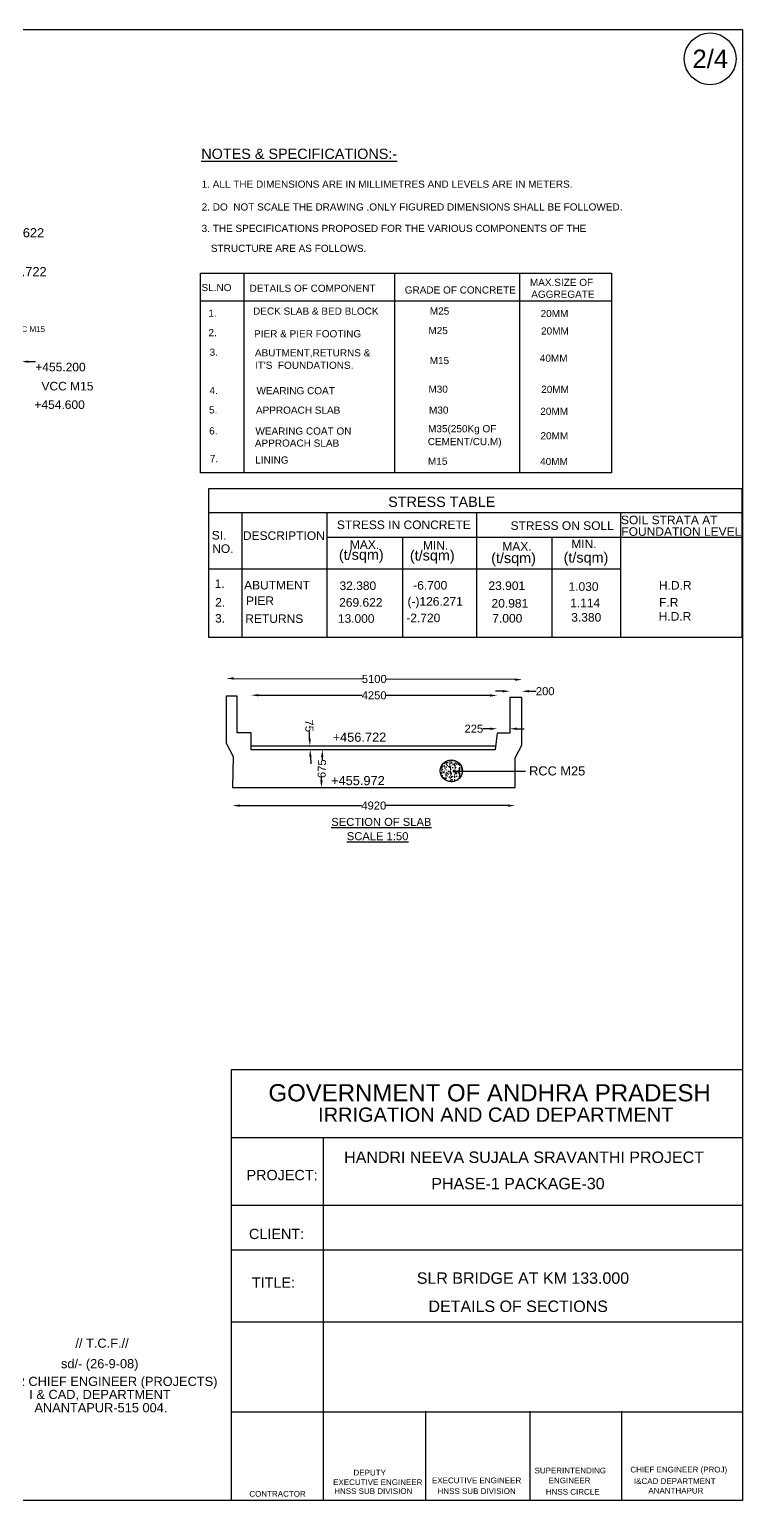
# Model space of a CAD drawing. Header units: millimetres. Extents: x 1974 to 36767, y 1603 to 27337.
# Drawn here: x 24305 to 36767, y 1603 to 27337 of the extents above; entities that cross this region are included whole.
import ezdxf

# ---------------------------------------------------------------- set-up
doc = ezdxf.new("R2010")
doc.units = ezdxf.units.MM
doc.header["$MEASUREMENT"] = 0
for name, color, linetype in [('DIMENSION', 7, 'Continuous'), ('DRAWING', 7, 'Continuous'), ('TEXT', 7, 'Continuous')]:
    doc.layers.add(name, color=color, linetype=linetype)
doc.styles.get("Standard").update_dxf_attribs({"font": 'arial.ttf'})
doc.dimstyles.get("Standard").update_dxf_attribs({"dimtxt": 140, "dimasz": 125, "dimexe": 0.18, "dimexo": 0.0625, "dimgap": 0.09, "dimtad": 0, "dimdec": 0, "dimzin": 0, "dimdsep": 46, "dimtxsty": 'Standard', "dimcen": 0.09, "dimse1": 1, "dimse2": 1, "dimadec": 0, "dimazin": 0, "dimtfac": 1, "dimtdec": 0, "dimtofl": 0, "dimtmove": 0, "dimatfit": 3, "dimfxl": 1, "dimtolj": 1, "dimtzin": 0, "dimarcsym": 0})

# ---------------------------------------------------------------- blocks, each defined once
blk = doc.blocks.new('*D29')
at = {"layer": 'Defpoints', "color": 0, "transparency": 16777216}
for p in [(23757, 21408), (24163, 21525), (24163, 21408)]:
    blk.add_point(p, dxfattribs=at)
at = {"layer": 'DIMENSION', "color": 0, "lineweight": -2, "transparency": 16777216}
for p, q in [((23632, 21525), (23507, 21525)), ((24288, 21525), (24413, 21525))]:
    blk.add_line(p, q, dxfattribs=at)
at = {"layer": 'DIMENSION', "color": 0, "transparency": 16777216}
for points in [[(23632, 21546), (23632, 21505), (23757, 21525)], [(24288, 21546), (24288, 21505), (24163, 21525)]]:
    blk.add_solid(points, dxfattribs=at)
at = {"layer": 'DIMENSION', "color": 0, "transparency": 16777216, "insert": (23960, 21525), "char_height": 140, "attachment_point": 5}
blk.add_mtext('\\A1;500', dxfattribs=at)
blk = doc.blocks.new('*D57')
at = {"layer": 'Defpoints', "color": 0, "transparency": 16777216}
for p in [(32915, 15963), (27745, 15313), (32912, 15291)]:
    blk.add_point(p, dxfattribs=at)
at = {"layer": 'DIMENSION', "color": 0, "lineweight": -2, "transparency": 16777216}
for p, q in [((27873, 15984), (30123, 15975)), ((32790, 15964), (30540, 15973))]:
    blk.add_line(p, q, dxfattribs=at)
at = {"layer": 'DIMENSION', "color": 0, "transparency": 16777216}
for points in [[(27873, 16005), (27873, 15963), (27748, 15985)], [(32790, 15984), (32790, 15943), (32915, 15963)]]:
    blk.add_solid(points, dxfattribs=at)
at = {"layer": 'DIMENSION', "color": 0, "transparency": 16777216, "insert": (30331, 15974), "char_height": 140, "attachment_point": 5, "rotation": 359.7586}
blk.add_mtext('\\A1;5100', dxfattribs=at)
blk = doc.blocks.new('*D58')
at = {"layer": 'Defpoints', "color": 0, "transparency": 16777216}
for p in [(32478, 15686), (28180, 15031), (32477, 15027)]:
    blk.add_point(p, dxfattribs=at)
at = {"layer": 'DIMENSION', "color": 0, "lineweight": -2, "transparency": 16777216}
for p, q in [((28306, 15690), (30118, 15689)), ((32353, 15686), (30541, 15688))]:
    blk.add_line(p, q, dxfattribs=at)
at = {"layer": 'DIMENSION', "color": 0, "transparency": 16777216}
for points in [[(28306, 15711), (28306, 15670), (28181, 15691)], [(32353, 15707), (32353, 15665), (32478, 15686)]]:
    blk.add_solid(points, dxfattribs=at)
at = {"layer": 'DIMENSION', "color": 0, "transparency": 16777216, "insert": (30329, 15688), "char_height": 140, "attachment_point": 5, "rotation": 359.94}
blk.add_mtext('\\A1;4250', dxfattribs=at)
blk = doc.blocks.new('*D59')
at = {"layer": 'Defpoints', "color": 0, "transparency": 16777216}
for p in [(32477, 15104), (32477, 15027), (32701, 15027)]:
    blk.add_point(p, dxfattribs=at)
at = {"layer": 'DIMENSION', "color": 0, "lineweight": -2, "transparency": 16777216}
for p, q in [((32352, 15104), (32227, 15104)), ((32826, 15104), (32951, 15104))]:
    blk.add_line(p, q, dxfattribs=at)
at = {"layer": 'DIMENSION', "color": 0, "transparency": 16777216}
for points in [[(32352, 15125), (32352, 15083), (32477, 15104)], [(32826, 15125), (32826, 15083), (32701, 15104)]]:
    blk.add_solid(points, dxfattribs=at)
at = {"layer": 'DIMENSION', "color": 0, "transparency": 16777216, "insert": (32071, 15104), "char_height": 140, "attachment_point": 5}
blk.add_mtext('\\A1;225', dxfattribs=at)
blk = doc.blocks.new('*D60')
at = {"layer": 'Defpoints', "color": 0, "transparency": 16777216}
for p in [(32912, 15760), (32701, 15652), (32912, 15652)]:
    blk.add_point(p, dxfattribs=at)
at = {"layer": 'DIMENSION', "color": 0, "lineweight": -2, "transparency": 16777216}
for p, q in [((32576, 15760), (32451, 15760)), ((33037, 15760), (33162, 15760))]:
    blk.add_line(p, q, dxfattribs=at)
at = {"layer": 'DIMENSION', "color": 0, "transparency": 16777216}
for points in [[(32576, 15781), (32576, 15739), (32701, 15760)], [(33037, 15781), (33037, 15739), (32912, 15760)]]:
    blk.add_solid(points, dxfattribs=at)
at = {"layer": 'DIMENSION', "color": 0, "transparency": 16777216, "insert": (33318, 15760), "char_height": 140, "attachment_point": 5}
blk.add_mtext('\\A1;200', dxfattribs=at)
blk = doc.blocks.new('*D61')
at = {"layer": 'Defpoints', "color": 0, "transparency": 16777216}
for p in [(29343, 14738), (29424, 14736), (29324, 14077)]:
    blk.add_point(p, dxfattribs=at)
at = {"layer": 'DIMENSION', "color": 0, "lineweight": -2, "transparency": 16777216}
for p, q in [((29421, 14611), (29419, 14561)), ((29409, 14200), (29411, 14249))]:
    blk.add_line(p, q, dxfattribs=at)
at = {"layer": 'DIMENSION', "color": 0, "transparency": 16777216}
for points in [[(29400, 14611), (29442, 14610), (29424, 14736)], [(29388, 14200), (29430, 14199), (29406, 14075)]]:
    blk.add_solid(points, dxfattribs=at)
at = {"layer": 'DIMENSION', "color": 0, "transparency": 16777216, "insert": (29415, 14405), "char_height": 140, "attachment_point": 5, "rotation": 88.4041}
blk.add_mtext('\\A1;675', dxfattribs=at)
blk = doc.blocks.new('*D62')
at = {"layer": 'Defpoints', "color": 0, "transparency": 16777216}
for p in [(29171, 14804), (29173, 14738), (29207, 14806)]:
    blk.add_point(p, dxfattribs=at)
at = {"layer": 'DIMENSION', "color": 0, "lineweight": -2, "transparency": 16777216}
for p, q in [((29202, 14930), (29197, 15055)), ((29215, 14614), (29220, 14489))]:
    blk.add_line(p, q, dxfattribs=at)
at = {"layer": 'DIMENSION', "color": 0, "transparency": 16777216}
for points in [[(29223, 14931), (29182, 14930), (29207, 14806)], [(29236, 14615), (29194, 14614), (29210, 14739)]]:
    blk.add_solid(points, dxfattribs=at)
at = {"layer": 'DIMENSION', "color": 0, "transparency": 16777216, "insert": (29194, 15156), "char_height": 140, "attachment_point": 5, "rotation": 272.2609}
blk.add_mtext('\\A1;75', dxfattribs=at)
blk = doc.blocks.new('*D63')
at = {"layer": 'Defpoints', "color": 0, "transparency": 16777216}
for p in [(27854, 14077), (32793, 14077), (32793, 13760)]:
    blk.add_point(p, dxfattribs=at)
at = {"layer": 'DIMENSION', "color": 0, "lineweight": -2, "transparency": 16777216}
for p, q in [((27979, 13760), (30111, 13760)), ((32668, 13760), (30535, 13760))]:
    blk.add_line(p, q, dxfattribs=at)
at = {"layer": 'DIMENSION', "color": 0, "transparency": 16777216}
for points in [[(27979, 13780), (27979, 13739), (27854, 13760)], [(32668, 13780), (32668, 13739), (32793, 13760)]]:
    blk.add_solid(points, dxfattribs=at)
at = {"layer": 'DIMENSION', "color": 0, "transparency": 16777216, "insert": (30323, 13760), "char_height": 140, "attachment_point": 5}
blk.add_mtext('\\A1;4920', dxfattribs=at)

msp = doc.modelspace()

# ---------------------------------------------------------------- hatches: boundary and pattern name
at = {"layer": 'DRAWING'}
h = msp.add_hatch(dxfattribs=at)
h.set_pattern_fill('AR-CONC', color=256, scale=15, style=0)
h.set_pattern_definition([(50, (0, 0), (107.58903, -9.41282), [11.25, -123.75]), (355, (0, 0), (-20.8127, 112.82882), [9, -99]), (100.4514, (8.97, -0.78), (86.7764, 103.41593), [9.56103, -105.1713]), (46.1842, (0, 30), (160.08616, -24.82785), [16.875, -185.625]), (96.6356, (13.34, 27.93), (140.1994, 146.1177), [14.34154, -157.75695]), (351.1842, (0, 30), (140.1993, 146.1178), [13.5, -148.5]), (21, (15, 22.5), (89.53606, -60.39283), [11.25, -123.75]), (326, (15, 22.5), (36.4973, 108.7725), [9, -99]), (71.4514, (22.46, 17.47), (126.0334, 48.37957), [9.56103, -105.1713]), (37.5, (0, 0), (1.82398, 49.93408), [0, -97.8, 0, -100.5, 0, -99.375]), (7.5, (0, 0), (39.46043, 59.16176), [0, -57.3, 0, -95.55, 0, -37.875]), (327.5, (-33.45, 0), (80.073365, -3.38323), [0, -37.5, 0, -117, 0, -155.25]), (317.5, (-48.45, 0), (87.47793, 15.01575), [0, -48.75, 0, -77.7, 0, -110.25])])
h.paths.add_polyline_path([(31485, 14368, 1), (31870.2, 14368, 1)])

# ---------------------------------------------------------------- linework, layer by layer
msp.add_lwpolyline([(36765.6, 1603.3), (1973.7, 1603.3), (1973.7, 27336.5), (36765.6, 27336.5)], close=True)
msp.add_lwpolyline([(27853.8, 14076.9), (32792.6, 14076.9), (32792.6, 14595.7), (32912.5, 14819.6), (32912.5, 15651.6), (32701.4, 15651.6), (32701.4, 15026.8), (32477.3, 15026.8), (32443.4, 14737.8), (28180.1, 14737.8), (28180.1, 15031.3), (27932.5, 15031.3), (27932.5, 15673.4), (27744.8, 15673.4), (27744.8, 14853.8), (27864.7, 14616.9)], close=True, dxfattribs=at)
msp.add_lwpolyline([(28184.7, 14804.1), (32451.2, 14804.1)], dxfattribs=at)
msp.add_circle((31677.6, 14368), 192.6, dxfattribs=at)
at = {"layer": 'TEXT'}
for p, q in [((28053.7, 23071.4), (28053.7, 19585.9)), ((30685.2, 23074.4), (30685.2, 19590.9)), ((32868.4, 23076.3), (32868.4, 19589)), ((27295.3, 22591.9), (34474.5, 22591.9)), ((34632.5, 19310.5), (34632.5, 19309)), ((27435.1, 18884.9), (36756.2, 18884.9)), ((28014.5, 18881.8), (28014.5, 16708)), ((29502.2, 18881.8), (29502.2, 16708)), ((32117.5, 18884.1), (32117.5, 16703.1)), ((34632.5, 18884.9), (34632.5, 16704.3)), ((29507.7, 18455.8), (36754.1, 18455.8)), ((30824.7, 18455.7), (30824.7, 16707.5)), ((33432.4, 18460.3), (33432.4, 16710.6)), ((27442.7, 17903.9), (34631, 17903.9)), ((27844.8, 7956.1), (36766.1, 7956.1)), ((29440.4, 7945.2), (29440.4, 1615)), ((27842.5, 6768.2), (36765, 6768.2)), ((27833.4, 5990.3), (36754.2, 5990.3)), ((27846.2, 4727), (36767, 4727)), ((27837.7, 3156.4), (36763, 3156.4)), ((31225.4, 3165), (31225.4, 1614.7)), ((33046.9, 3165), (33046.9, 1614.7)), ((34649.1, 3165), (34649.1, 1614.7))]:
    msp.add_line(p, q, dxfattribs=at)
for points in [[(27294.1, 23075.3), (34478.1, 23075.3), (34478.1, 19581.5), (27294.1, 19581.5)], [(27438.7, 19309), (36756.2, 19309), (36756.2, 16703), (27438.7, 16703)], [(27839, 9141.7), (36765.6, 9141.7), (36765.6, 1603.3), (27839, 1603.3)]]:
    msp.add_lwpolyline(points, close=True, dxfattribs=at)
msp.add_circle((36201.1, 26822.2), 453, dxfattribs=at)

# ---------------------------------------------------------------- texts
at = {"layer": 'DIMENSION', "insert": (32976.4, 14432.1), "char_height": 140, "attachment_point": 1}
msp.add_mtext('\\A1; ', dxfattribs=at)
at = {"layer": 'TEXT'}
for s, height, p in [('2/4', 320, (35893, 26662.9)), ('%%UNOTES & SPECIFICATIONS:-', 180, (27308.1, 25071)), ('1. ALL THE DIMENSIONS ARE IN MILLIMETRES AND LEVELS ARE IN METERS.', 125, (27314, 24567.7)), ('1. ALL THE DIMENSIONS ARE IN MILLIMETRES AND LEVELS ARE IN METERS.', 125, (27314, 24567.7)), ('2. DO  NOT SCALE THE DRAWING .ONLY FIGURED DIMENSIONS SHALL BE FOLLOWED.', 125, (27314, 24168.9)), ('+457.622', 160, (23623.7, 23699.6)), ('3. THE SPECIFICATIONS PROPOSED FOR THE VARIOUS COMPONENTS OF THE', 125, (27314, 23794)), ('STRUCTURE ARE AS FOLLOWS.', 125, (27476.3, 23445.3)), ('+456.722', 160, (23667.2, 23020.2)), ('MAX.SIZE OF', 125, (33050.3, 22849.3)), ('SL.NO', 125, (27311.5, 22758.9)), ('DETAILS OF COMPONENT', 125, (28151.8, 22746.5)), ('GRADE OF CONCRETE', 125, (30863.5, 22716.8)), ('AGGREGATE', 125, (33074.7, 22642.1)), ('1.', 125, (27432, 22310.8)), ('DECK SLAB & BED BLOCK', 125, (28213.3, 22347.1)), ('M25', 125, (31301.8, 22348.5)), ('20MM', 125, (33237.9, 22304.9)), ('VCC M15', 100, (23972.4, 22044.6)), ('M25', 125, (31277.5, 22007)), ('2.', 125, (27433.3, 21969.7)), ('PIER & PIER FOOTING', 125, (28230.2, 21950.9)), ('20MM', 125, (33245.8, 21999.4)), ('3.', 125, (27453.4, 21628.5)), ('ABUTMENT,RETURNS &', 125, (28245.5, 21617.6)), ('40MM', 125, (33224, 21522.6)), ('+455.200', 150, (24407.6, 21356)), ("IT'S  FOUNDATIONS.", 125, (28245.5, 21399.8)), ('M15', 125, (31299.6, 21481.7)), ('VCC M15', 150, (24515.6, 21021.8)), ('M30', 125, (31277.4, 20981.6)), ('20MM', 125, (33248.5, 20978.1)), ('+454.600', 150, (24392.2, 20698.1)), ('4.', 125, (27451.9, 20959.2)), ('WEARING COAT', 125, (28273.8, 20954.8)), ('5.', 125, (27443.7, 20619.1)), ('APPROACH SLAB', 125, (28262.7, 20614.5)), ('M30', 125, (31287.5, 20615.3)), ('20MM', 125, (33232.4, 20594.1)), ('6.', 125, (27446.2, 20251.4)), ('WEARING COAT ON', 125, (28254.6, 20248.9)), ('M35(250Kg OF', 125, (31271.1, 20289.9)), ('APPROACH SLAB', 125, (28243.9, 20038)), ('CEMENT/CU.M)', 125, (31266.2, 20064.3)), ('20MM', 125, (33235.7, 20166.4)), ('7.', 125, (27457.7, 19766.7)), ('LINING', 125, (28251.3, 19742)), ('M15', 125, (31269.8, 19720.8)), ('40MM', 125, (33228.9, 19715.5)), ('STRESS TABLE', 180, (30573.9, 18983.9)), ('SOIL STRATA AT', 150, (34641.8, 18681.2)), ('SI.', 150, (27491.1, 18413.7)), ('DESCRIPTION', 150, (28035.1, 18407.1)), ('STRESS IN CONCRETE', 150, (29678.1, 18596.4)), ('STRESS ON SOLL', 150, (32713, 18583)), ('FOUNDATION LEVEL', 150, (34649.1, 18478.7)), ('NO.', 150, (27498.9, 18179.4)), ('MAX.', 150, (29904.3, 18249.7)), ('MIN.', 150, (31180.8, 18236.4)), ('MAX.', 150, (32568.5, 18218.6)), ('MIN.', 150, (33773.5, 18263)), ('(t/sqm)', 180, (29713.3, 18059.6)), ('(t/sqm)', 180, (30954, 18047.5)), ('(t/sqm)', 180, (32374, 18001.8)), ('(t/sqm)', 180, (33639.5, 18011.1)), ('1.', 150, (27542.4, 17566.8)), ('ABUTMENT', 150, (28056.4, 17540.9)), ('32.380', 150, (29723.5, 17531.5)), ('-6.700', 150, (31011.8, 17538.2)), ('23.901', 150, (32327, 17531.5)), ('1.030', 150, (33726, 17516.5)), ('H.D.R', 150, (35305.4, 17538.5)), ('2.', 150, (27551.1, 17239.5)), ('PIER', 150, (28090, 17268.3)), ('269.622', 150, (29717.5, 17238.4)), ('(-)126.271', 150, (30911.2, 17256.6)), ('20.981', 150, (32380.7, 17223.1)), ('1.114', 150, (33754.5, 17229.9)), ('F.R', 150, (35308.8, 17241.5)), ('3.', 150, (27548.2, 16960.6)), ('RETURNS', 150, (28077.1, 16954.1)), ('13.000', 150, (29694.3, 16957.3)), ('-2.720', 150, (30891, 16968.3)), ('7.000', 150, (32394.1, 16961.6)), ('3.380', 150, (33773.8, 16977.7)), ('H.D.R', 150, (35302, 16995.3)), ('+456.722', 160, (29602.5, 14876.7)), ('RCC M25', 160, (33037.1, 14287)), ('+455.972', 160, (29576.3, 14117.4)), ('%%USECTION OF SLAB', 140, (29579.8, 13404.1)), ('%%USCALE 1:50', 140, (29851.1, 13154.8)), ('GOVERNMENT OF ANDHRA PRADESH', 300, (28481.7, 8586.9)), ('IRRIGATION AND CAD DEPARTMENT', 250, (29349.8, 8228.6)), ('HANDRI NEEVA SUJALA SRAVANTHI PROJECT', 200, (29805.2, 7509)), ('PROJECT:', 180, (28098.1, 7207.1)), ('PHASE-1 PACKAGE-30', 200, (31328.7, 7048)), ('CLIENT:', 180, (28141.8, 6177.3)), ('TITLE:', 180, (28191.3, 5327.3)), ('SLR BRIDGE AT KM 133.000', 200, (31074.1, 5394.9)), ('DETAILS OF SECTIONS', 200, (31278.6, 4902)), ('// T.C.F.//', 160, (25108.1, 4276.5)), ('sd/- (26-9-08)', 160, (24856.2, 3918)), ('FOR CHIEF ENGINEER (PROJECTS)', 160, (23753.6, 3608.2)), ('I & CAD, DEPARTMENT', 160, (24302.4, 3380.2)), ('ANANTAPUR-515 004.', 160, (24392.4, 3147.5)), ('DEPUTY', 100, (29968, 2042)), ('SUPERINTENDING', 100, (33132.1, 2078.9)), ('CHIEF ENGINEER (PROJ)', 100, (34806.3, 2095.2)), ('EXECUTIVE ENGINEER', 100, (29612, 1875)), ('HNSS SUB DIVISION', 100, (29630.6, 1719.2)), ('EXECUTIVE ENGINEER', 100, (31339.5, 1906.4)), ('HNSS SUB DIVISION', 100, (31437.4, 1718.6)), ('HNSS CIRCLE', 100, (33329.1, 1706.6)), ('ENGINEER', 100, (33378.7, 1904.8)), ('I&CAD DEPARTMENT', 100, (34868.8, 1893.8)), ('ANANTHAPUR', 100, (35120.7, 1726.1)), ('CONTRACTOR', 100, (28147.9, 1671.3))]:
    msp.add_text(s, height=height, dxfattribs=at).set_placement(p)

# ---------------------------------------------------------------- dimensions: what is measured, and where the dimension line sits
at = {"layer": 'DIMENSION'}
for p1, p2, distance, text, picture, middle in [((23757.4, 21408.4), (24163.2, 21408.4), 116.9, '500', '*D29', (23960.3, 21525.4)), ((27744.8, 15313.1), (32912.5, 15291.3), 671.7, '5100', '*D57', (30331.5, 15973.9)), ((28180.1, 15031.3), (32477.3, 15026.8), 659.3, '4250', '*D58', (30329.3, 15688.4)), ((32701.4, 15651.6), (32912.5, 15651.6), 108.2, '200', '*D60', (33318.2, 15759.8)), ((29173.3, 14737.8), (29170.7, 14804.1), -36.7, '75', '*D62', (29193.5, 15155.6)), ((32701.4, 15026.8), (32477.3, 15026.8), -77.1, '225', '*D59', (32070.8, 15103.9)), ((29324.1, 14076.9), (29342.5, 14737.8), -81.7, '675', '*D61', (29415, 14405)), ((27853.8, 14076.9), (32792.6, 14076.9), -317.2, '4920', '*D63', (30323.2, 13759.6))]:
    dim = msp.add_aligned_dim(p1=p1, p2=p2, distance=distance, text=text, dimstyle='Standard', dxfattribs=at)
    dim.commit()
    dim.dimension.update_dxf_attribs({"geometry": picture, "text_midpoint": middle})

# ---------------------------------------------------------------- leaders
at = {"layer": 'DIMENSION', "annotation_type": 0, "has_hookline": 1, "hookline_direction": 0, "text_width": 54.3}
msp.add_leader([(31705.7, 14362.1), (32976.3, 14362.1)], dimstyle='Standard', override={"dimgap": 0.09, "dimtad": 0}, dxfattribs=at)

doc.saveas('drawing.dxf')
